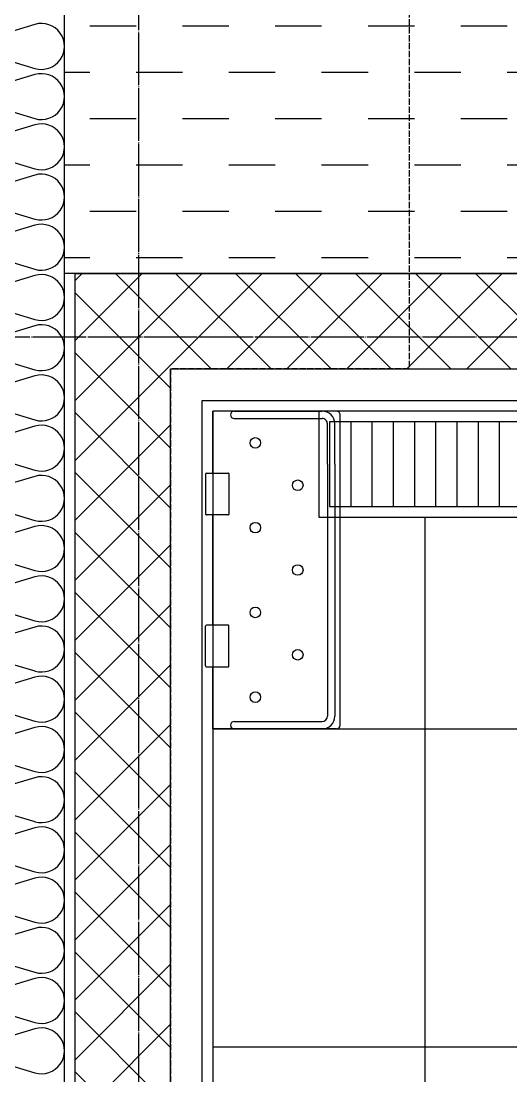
# Model space of a CAD drawing. Header units: millimetres. Extents: x 0 to 179493, y -203649 to 469211.
# Drawn here: x 142309 to 142771, y -116433 to -115437 of the extents above; entities that cross this region are included whole.
import ezdxf

# ---------------------------------------------------------------- set-up
doc = ezdxf.new("R2010")
doc.units = ezdxf.units.MM
doc.linetypes.add('X-평면도(기본형)$0$CEN', pattern=[52.5, 50, -1, 0.5, -1])
doc.linetypes.add('X-평면도(기본형)$0$HID2', pattern=[7.5, 6, -1.5])
for name, color, linetype, true_color in [('X-평면도(기본형)$0$40HAT', 9, 'Continuous', 0x808080), ('X-평면도(기본형)$0$CEN', 1, 'X-평면도(기본형)$0$CEN', 0xff0000), ('X-평면도(기본형)$0$FIN', 9, 'Continuous', 0x808080), ('X-평면도(기본형)$0$FUR', 6, 'Continuous', 0xff00ff), ('X-평면도(기본형)$0$INS', 9, 'Continuous', 0x808080), ('X-평면도(기본형)$0$INSUL', 9, 'Continuous', 0x808080), ('X-평면도(기본형)$0$MC', 7, 'Continuous', 0x7f7fff), ('X-평면도(기본형)$0$TIL', 5, 'Continuous', 0x0000ff), ('X-평면도(기본형)$0$UIS', 7, 'X-평면도(기본형)$0$HID2', 0x000000), ('X-평면도(기본형)$0$W2', 3, 'Continuous', 0x00ff00), ('X-평면도(기본형)$0$설비OPEN', 9, 'Continuous', 0x808080)]:
    doc.layers.add(name, color=color, linetype=linetype, true_color=true_color)

# ---------------------------------------------------------------- blocks, each defined once
blk = doc.blocks.new('X-평면도(기본형)$0$코너  선반')
at = {"layer": 'X-평면도(기본형)$0$FUR'}
for p, q in [((506927.8, 180420.77), (506927.8, 180400.27)), ((506928.8, 180421.77), (506966.3, 180421.77)), ((506928.8, 180421.77), (506966.3, 180421.77)), ((506967.3, 180400.27), (506967.3, 180420.77)), ((507071.3, 180400.27), (507071.3, 180420.77)), ((507109.8, 180421.77), (507072.3, 180421.77)), ((507109.8, 180421.77), (507072.3, 180421.77)), ((507110.8, 180420.77), (507110.8, 180400.27)), ((506869.3, 180298.27), (506869.3, 180414.77)), ((506869.3, 180414.77), (506927.8, 180414.77)), ((506967.3, 180414.77), (507071.3, 180414.77)), ((507110.8, 180414.77), (507169.3, 180414.77)), ((507169.3, 180298.27), (507169.3, 180414.77)), ((506928.3, 180399.77), (506966.8, 180399.77)), ((507110.3, 180399.77), (507071.8, 180399.77)), ((506872.8, 180294.77), (507165.8, 180294.77))]:
    blk.add_line(p, q, dxfattribs=at)
at = {"layer": 'X-평면도(기본형)$0$FUR', "color": 8, "true_color": 0x808080}
for p, q in [((506869.3, 180394.77), (506869.3, 180311.77)), ((506876.3, 180394.77), (506876.3, 180311.77)), ((507162.3, 180394.77), (507162.3, 180311.77)), ((507169.3, 180394.77), (507169.3, 180311.77)), ((507119.3, 180306.77), (506881.3, 180306.77)), ((507119.3, 180299.77), (506881.3, 180299.77)), ((507119.3, 180306.77), (507157.3, 180306.77)), ((507119.3, 180299.77), (507157.3, 180299.77))]:
    blk.add_line(p, q, dxfattribs=at)
for centre in [(506899.3, 180374.77), (506979.3, 180374.77), (507059.3, 180374.77), (507139.3, 180374.77), (506939.3, 180334.77), (507019.3, 180334.77), (507099.3, 180334.77)]:
    blk.add_circle(centre, 5, dxfattribs=at)
at = {"layer": 'X-평면도(기본형)$0$FUR'}
for centre, radius, start, end in [((506928.8, 180420.77), 1, 90, 180), ((506966.3, 180420.77), 1, 0, 90), ((507072.3, 180420.77), 1, 90, 180), ((507109.8, 180420.77), 1, 0, 90), ((506928.3, 180400.27), 0.5, 180, 270), ((506966.8, 180400.27), 0.5, 270, 0), ((507071.8, 180400.27), 0.5, 180, 270), ((507110.3, 180400.27), 0.5, 270, 0), ((506872.8, 180298.27), 3.5, 180, 270), ((507165.8, 180298.27), 3.5, 270, 0)]:
    blk.add_arc(centre, radius, start, end, dxfattribs=at)
at = {"layer": 'X-평면도(기본형)$0$FUR', "color": 8, "true_color": 0x808080}
for centre, radius, start, end in [((506872.8, 180394.77), 3.5, 0, 180), ((507165.8, 180394.77), 3.5, 0, 180), ((506881.3, 180311.77), 12, 180, 270), ((506881.3, 180311.77), 5, 180, 270), ((507157.3, 180311.77), 5, 270, 0), ((507157.3, 180311.77), 12, 270, 0)]:
    blk.add_arc(centre, radius, start, end, dxfattribs=at)
blk = doc.blocks.new('X-평면도(기본형)$0$T1')
at = {"layer": 'X-평면도(기본형)$0$FUR', "color": 8, "true_color": 0x808080}
for p, q in [((10, 670), (90, 670)), ((10, 650), (90, 650)), ((10, 630), (90, 630)), ((10, 610), (90, 610)), ((10, 590), (90, 590)), ((10, 570), (90, 570)), ((10, 550), (90, 550)), ((10, 530), (90, 530)), ((10, 510), (90, 510)), ((10, 490), (90, 490)), ((10, 470), (58.36, 470)), ((0, 410), (29.3, 410)), ((0, 390), (53.78, 390)), ((7.5, 370), (55.42, 370)), ((7.5, 330), (70, 330)), ((0, 310), (70, 310)), ((0, 290), (29.3, 290)), ((43, 270), (90, 270)), ((43, 250), (90, 250)), ((10, 230), (90, 230)), ((10, 210), (90, 210)), ((10, 190), (90, 190)), ((10, 170), (90, 170)), ((10, 150), (90, 150)), ((10, 130), (90, 130)), ((10, 110), (90, 110)), ((10, 90), (90, 90)), ((10, 70), (90, 70)), ((10, 50), (90, 50)), ((10, 30), (90, 30))]:
    blk.add_line(p, q, dxfattribs=at)
at = {"layer": 'X-평면도(기본형)$0$FUR'}
for points in [[(100, 270.92), (100, 0), (0, 0), (0, 700), (100, 700), (100, 487.43)], [(10, 461.78), (10, 690), (90, 690), (90, 487.47)], [(90, 270.87), (90, 10), (10, 10), (10, 238.22)]]:
    blk.add_lwpolyline(points, dxfattribs=at)
blk = doc.blocks.new('X-평면도(기본형)$0$ba15001400')
at = {"layer": 'X-평면도(기본형)$0$MC'}
blk.add_lwpolyline([(1400, 0), (1400, 300), (2300, 300), (2300, 1500), (1400, 1500), (0, 1500), (0, 0)], close=True, dxfattribs=at)
at = {"layer": 'X-평면도(기본형)$0$TIL'}
for p, q in [((2100, 400), (2100, 1500)), ((2300, 900), (1440, 900)), ((2300, 600), (1440, 600))]:
    blk.add_line(p, q, dxfattribs=at)
at = {"layer": 'X-평면도(기본형)$0$FUR', "rotation": 270}
blk.add_blockref('X-평면도(기본형)$0$코너  선반', (-178114.77, 507469.3), dxfattribs=at)
at = {"layer": 'X-평면도(기본형)$0$FUR', "xscale": -1, "rotation": 270}
blk.add_blockref('X-평면도(기본형)$0$T1', (1500, 300), dxfattribs=at)
blk = doc.blocks.new('U112 (X-평면도(기본형)$0$ins-l)')
at = {"layer": 'X-평면도(기본형)$0$INSUL', "color": 8, "true_color": 0x808080}
for p, q in [((737.6, 24.24), (722.14, 75.76)), ((758.21, 75.76), (742.75, 24.24)), ((778.82, 24.24), (763.36, 75.76)), ((799.42, 75.76), (783.97, 24.24)), ((820.03, 24.24), (804.58, 75.76)), ((840.64, 75.76), (825.19, 24.24)), ((861.25, 24.24), (845.8, 75.76)), ((881.86, 75.76), (866.41, 24.24)), ((902.47, 24.24), (887.02, 75.76)), ((923.08, 75.76), (907.63, 24.24)), ((943.69, 24.24), (928.24, 75.76)), ((964.3, 75.76), (948.85, 24.24)), ((984.91, 24.24), (969.46, 75.76)), ((1005.52, 75.76), (990.07, 24.24)), ((1026.13, 24.24), (1010.68, 75.76)), ((1046.74, 75.76), (1031.29, 24.24)), ((1067.35, 24.24), (1051.9, 75.76)), ((1087.96, 75.76), (1072.51, 24.24)), ((1108.57, 24.24), (1093.12, 75.76)), ((1129.18, 75.76), (1113.72, 24.24)), ((1149.79, 24.24), (1134.33, 75.76)), ((1170.4, 75.76), (1154.94, 24.24)), ((1191.01, 24.24), (1175.55, 75.76)), ((1211.62, 75.76), (1196.16, 24.24)), ((1232.23, 24.24), (1216.77, 75.76)), ((1252.84, 75.76), (1237.38, 24.24)), ((1273.45, 24.24), (1257.99, 75.76)), ((1294.06, 75.76), (1278.6, 24.24)), ((1314.67, 24.24), (1299.21, 75.76)), ((1335.28, 75.76), (1319.82, 24.24)), ((1355.89, 24.24), (1340.43, 75.76)), ((1376.5, 75.76), (1361.04, 24.24)), ((1397.11, 24.24), (1381.65, 75.76)), ((1417.72, 75.76), (1402.26, 24.24)), ((1438.33, 24.24), (1422.87, 75.76)), ((1458.94, 75.76), (1443.48, 24.24)), ((1479.55, 24.24), (1464.09, 75.76)), ((1500.16, 75.76), (1484.7, 24.24)), ((1520.77, 24.24), (1505.31, 75.76)), ((1541.38, 75.76), (1525.92, 24.24)), ((1561.99, 24.24), (1546.53, 75.76)), ((1582.6, 75.76), (1567.14, 24.24))]:
    blk.add_line(p, q, dxfattribs=at)
at = {"layer": 'X-평면도(기본형)$0$INSUL', "color": 8, "true_color": 0x808080, "extrusion": (0, 0, -1)}
for centre in [(-740.17, 81.17), (-781.39, 81.17), (-822.61, 81.17), (-863.83, 81.17), (-905.05, 81.17), (-946.27, 81.17), (-987.49, 81.17), (-1028.71, 81.17), (-1069.93, 81.17), (-1111.15, 81.17), (-1152.37, 81.17), (-1193.59, 81.17), (-1234.81, 81.17), (-1276.03, 81.17), (-1317.25, 81.17), (-1358.47, 81.17), (-1399.69, 81.17), (-1440.91, 81.17), (-1482.13, 81.17), (-1523.35, 81.17), (-1564.56, 81.17)]:
    blk.add_arc(centre, 18.83, 343.30076, 196.69924, dxfattribs=at)

msp = doc.modelspace()

# ---------------------------------------------------------------- hatches: boundary and pattern name
at = {"layer": 'X-평면도(기본형)$0$40HAT'}
h = msp.add_hatch(dxfattribs=at)
h.set_pattern_fill('H3', color=256, scale=40, style=0, pattern_type=2)
h.set_pattern_definition([(315, (-516301.965, -267489.793), (28.2842712, 28.2842712), []), (45, (-516301.965, -267489.793), (-28.2842712, 28.2842712), [])])
h.paths.add_polyline_path([(143804.65, -117155.52), (144029.65, -117155.52), (144029.65, -117045.52), (142449.65, -117045.52), (142449.65, -115765.52), (143349.65, -115765.52), (143349.65, -115465.52), (143259.65, -115465.52), (143259.65, -115675.52), (142359.65, -115675.52), (142359.65, -117135.52), (143804.65, -117135.52)], flags=0)
at = {"layer": 'X-평면도(기본형)$0$설비OPEN'}
h = msp.add_hatch(dxfattribs=at)
h.set_pattern_fill('DASH', color=256, scale=350, style=0, pattern_type=2)
h.set_pattern_definition([(0, (-247920.353, -252160.52), (43.75, 43.75), [43.75, -43.75])])
h.paths.add_polyline_path([(143259.65, -115325.52), (143259.65, -115675.52), (142349.65, -115675.52), (142349.65, -115325.52)], flags=0)

# ---------------------------------------------------------------- linework, layer by layer
at = {"layer": 'X-평면도(기본형)$0$CEN'}
for p, q in [((142419.65, -117335.52), (142419.65, -115115.52)), ((141584.65, -115735.52), (143319.65, -115735.52))]:
    msp.add_line(p, q, dxfattribs=at)
at = {"layer": 'X-평면도(기본형)$0$FIN'}
for p, q in [((142479.65, -115795.52), (143379.65, -115795.52)), ((142479.65, -117015.52), (142479.65, -115795.52))]:
    msp.add_line(p, q, dxfattribs=at)
at = {"layer": 'X-평면도(기본형)$0$INS'}
msp.add_line((142349.65, -117145.52), (142349.65, -115235.52), dxfattribs=at)
at = {"layer": 'X-평면도(기본형)$0$UIS'}
msp.add_lwpolyline([(142644.65, -110395.52), (142644.65, -110735.52), (139304.65, -110735.52), (139304.65, -111820.52), (141164.65, -111820.52), (141164.65, -113805.52), (142469.65, -113805.52), (142469.65, -114910.52), (142674.65, -114910.52), (142674.65, -115765.52), (142449.65, -115765.52), (142449.65, -117045.52), (144124.65, -117045.52), (144124.65, -117875.52), (148254.65, -117875.52), (148254.65, -115915.52), (147204.65, -115915.52), (147204.65, -115465.52)], dxfattribs=at)
at = {"layer": 'X-평면도(기본형)$0$W2'}
for p, q in [((142359.65, -115675.52), (143259.65, -115675.52)), ((142359.65, -117135.52), (142359.65, -115675.52)), ((142449.65, -115765.52), (143349.65, -115765.52)), ((142449.65, -117045.52), (142449.65, -115765.52))]:
    msp.add_line(p, q, dxfattribs=at)
at = {"layer": 'X-평면도(기본형)$0$설비OPEN'}
msp.add_lwpolyline([(143259.65, -115325.52), (143259.65, -115675.52), (142349.65, -115675.52), (142349.65, -115325.52)], close=True, dxfattribs=at)

# ---------------------------------------------------------------- block references
at = {"rotation": 180}
msp.add_blockref('X-평면도(기본형)$0$ba15001400', (144789.65, -115505.52), dxfattribs=at)
at = {"layer": 'X-평면도(기본형)$0$INSUL', "xscale": -1.15, "yscale": 1.15, "zscale": 1.149999999999999, "rotation": 270}
msp.add_blockref('U112 (X-평면도(기본형)$0$ins-l)', (142234.65, -117260.52), dxfattribs=at)

doc.saveas('drawing.dxf')
